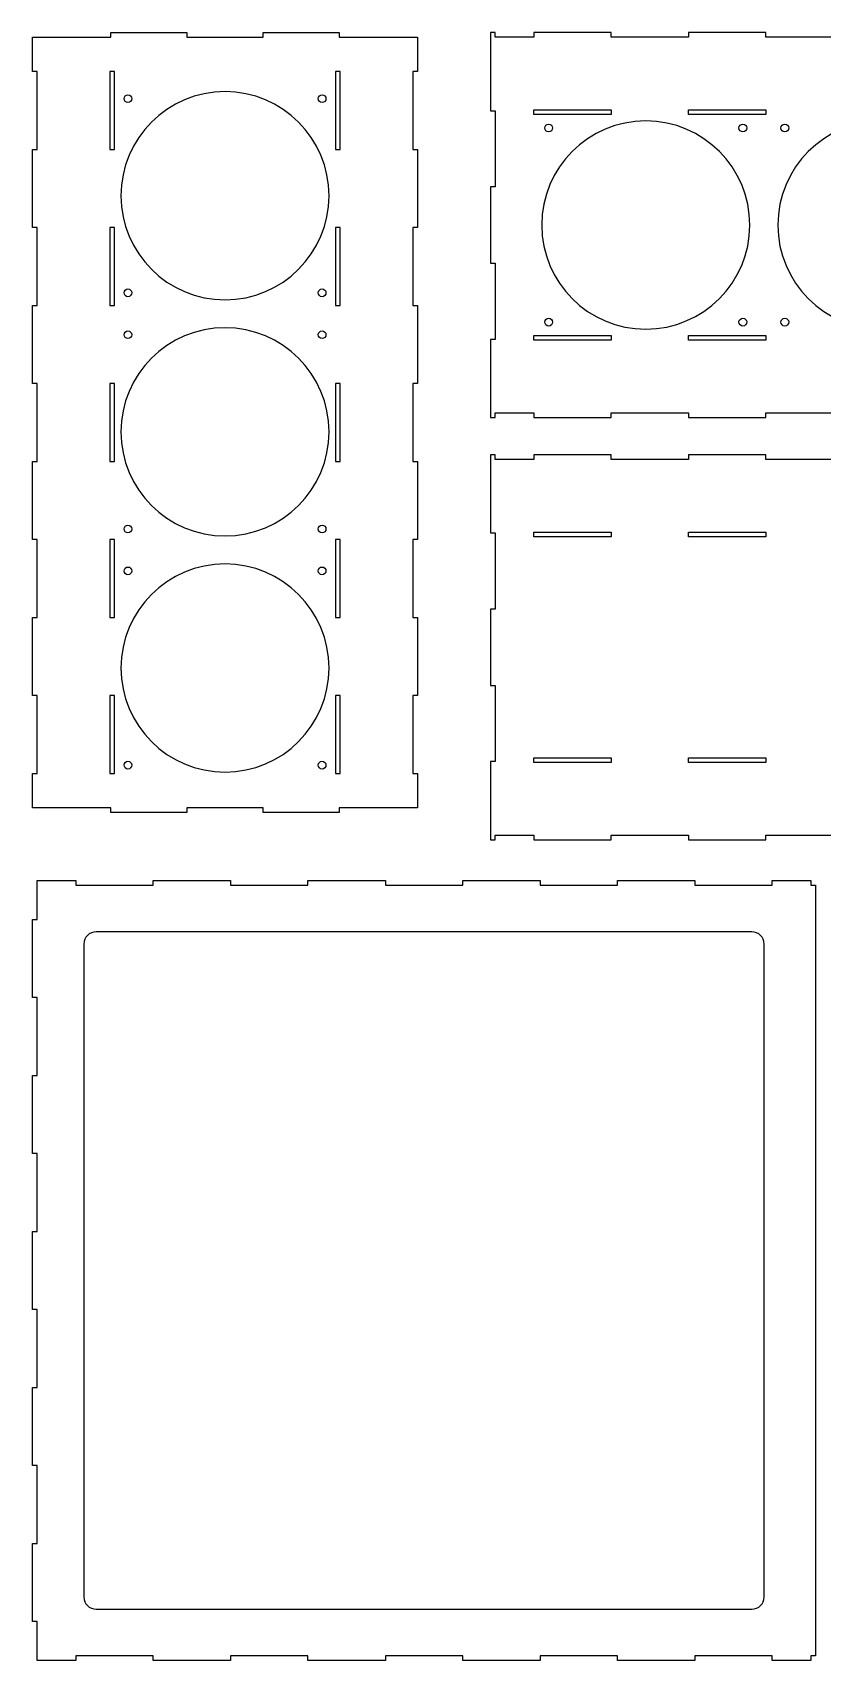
# Model space of a CAD drawing. Header units: millimetres. Extents: x -1160 to -32, y -819 to 758.
# Drawn here: x -1160 to -652, y -819 to 229 of the extents above; entities that cross this region are included whole.
import ezdxf

# ---------------------------------------------------------------- set-up
doc = ezdxf.new("R2010")
doc.units = ezdxf.units.MM
doc.layers.add('Layer_1', color=7, linetype='Continuous')

msp = doc.modelspace()

# ---------------------------------------------------------------- linework, layer by layer
at = {"layer": 'Layer_1'}
for points, knots in [([(-1160.3478, -270.3737), (-1157.832, -270.3737), (-1112.5482, -270.3737), (-1110.0324, -270.3737), (-1110.0324, -270.5237), (-1110.0324, -273.2237), (-1110.0324, -273.3737), (-1107.5801, -273.3737), (-1063.4393, -273.3737), (-1060.987, -273.3737), (-1060.987, -273.2237), (-1060.987, -270.5237), (-1060.987, -270.3737), (-1058.5347, -270.3737), (-1014.3939, -270.3737), (-1011.9416, -270.3737), (-1011.9416, -270.5237), (-1011.9416, -273.2237), (-1011.9416, -273.3737), (-1009.4893, -273.3737), (-965.3485, -273.3737), (-962.8962, -273.3737), (-962.8962, -273.2237), (-962.8962, -270.5237), (-962.8962, -270.3737), (-960.3804, -270.3737), (-915.0966, -270.3737), (-912.5808, -270.3737), (-912.5808, -269.2687), (-912.5808, -249.3787), (-912.5808, -248.2737), (-912.7308, -248.2737), (-915.4308, -248.2737), (-915.5808, -248.2737), (-915.5808, -245.7637), (-915.5808, -200.5837), (-915.5808, -198.0737), (-915.4308, -198.0737), (-912.7308, -198.0737), (-912.5808, -198.0737), (-912.5808, -195.5637), (-912.5808, -150.3837), (-912.5808, -147.8737), (-912.7308, -147.8737), (-915.4308, -147.8737), (-915.5808, -147.8737), (-915.5808, -145.3637), (-915.5808, -100.1837), (-915.5808, -97.6737), (-915.4308, -97.6737), (-912.7308, -97.6737), (-912.5808, -97.6737), (-912.5808, -95.1637), (-912.5808, -49.9837), (-912.5808, -47.4737), (-912.7308, -47.4737), (-915.4308, -47.4737), (-915.5808, -47.4737), (-915.5808, -44.9637), (-915.5808, 0.2163), (-915.5808, 2.7263), (-915.4308, 2.7263), (-912.7308, 2.7263), (-912.5808, 2.7263), (-912.5808, 5.2363), (-912.5808, 50.4163), (-912.5808, 52.9263), (-912.7308, 52.9263), (-915.4308, 52.9263), (-915.5808, 52.9263), (-915.5808, 55.4363), (-915.5808, 100.6163), (-915.5808, 103.1263), (-915.4308, 103.1263), (-912.7308, 103.1263), (-912.5808, 103.1263), (-912.5808, 105.6363), (-912.5808, 150.8163), (-912.5808, 153.3263), (-912.7308, 153.3263), (-915.4308, 153.3263), (-915.5808, 153.3263), (-915.5808, 155.8363), (-915.5808, 201.0163), (-915.5808, 203.5263), (-915.4308, 203.5263), (-912.7308, 203.5263), (-912.5808, 203.5263), (-912.5808, 204.6313), (-912.5808, 224.5213), (-912.5808, 225.6263), (-915.0966, 225.6263), (-960.3804, 225.6263), (-962.8962, 225.6263), (-962.8962, 225.7763), (-962.8962, 228.4763), (-962.8962, 228.6263), (-965.3485, 228.6263), (-1009.4893, 228.6263), (-1011.9416, 228.6263), (-1011.9416, 228.4763), (-1011.9416, 225.7763), (-1011.9416, 225.6263), (-1014.3939, 225.6263), (-1058.5347, 225.6263), (-1060.987, 225.6263), (-1060.987, 225.7763), (-1060.987, 228.4763), (-1060.987, 228.6263), (-1063.4393, 228.6263), (-1107.5801, 228.6263), (-1110.0324, 228.6263), (-1110.0324, 228.4763), (-1110.0324, 225.7763), (-1110.0324, 225.6263), (-1112.5482, 225.6263), (-1157.832, 225.6263), (-1160.3478, 225.6263), (-1160.3478, 224.5213), (-1160.3478, 204.6313), (-1160.3478, 203.5263), (-1160.1978, 203.5263), (-1157.4978, 203.5263), (-1157.3478, 203.5263), (-1157.3478, 201.0163), (-1157.3478, 155.8363), (-1157.3478, 153.3263), (-1157.4978, 153.3263), (-1160.1978, 153.3263), (-1160.3478, 153.3263), (-1160.3478, 150.8163), (-1160.3478, 105.6363), (-1160.3478, 103.1263), (-1160.1978, 103.1263), (-1157.4978, 103.1263), (-1157.3478, 103.1263), (-1157.3478, 100.6163), (-1157.3478, 55.4363), (-1157.3478, 52.9263), (-1157.4978, 52.9263), (-1160.1978, 52.9263), (-1160.3478, 52.9263), (-1160.3478, 50.4163), (-1160.3478, 5.2363), (-1160.3478, 2.7263), (-1160.1978, 2.7263), (-1157.4978, 2.7263), (-1157.3478, 2.7263), (-1157.3478, 0.2163), (-1157.3478, -44.9637), (-1157.3478, -47.4737), (-1157.4978, -47.4737), (-1160.1978, -47.4737), (-1160.3478, -47.4737), (-1160.3478, -49.9837), (-1160.3478, -95.1637), (-1160.3478, -97.6737), (-1160.1978, -97.6737), (-1157.4978, -97.6737), (-1157.3478, -97.6737), (-1157.3478, -100.1837), (-1157.3478, -145.3637), (-1157.3478, -147.8737), (-1157.4978, -147.8737), (-1160.1978, -147.8737), (-1160.3478, -147.8737), (-1160.3478, -150.3837), (-1160.3478, -195.5637), (-1160.3478, -198.0737), (-1160.1978, -198.0737), (-1157.4978, -198.0737), (-1157.3478, -198.0737), (-1157.3478, -200.5837), (-1157.3478, -245.7637), (-1157.3478, -248.2737), (-1157.4978, -248.2737), (-1160.1978, -248.2737), (-1160.3478, -248.2737), (-1160.3478, -249.3787), (-1160.3478, -269.2687), (-1160.3478, -270.3737)], [0, 0, 0, 0, 1, 1, 1, 2, 2, 2, 3, 3, 3, 4, 4, 4, 5, 5, 5, 6, 6, 6, 7, 7, 7, 8, 8, 8, 9, 9, 9, 10, 10, 10, 11, 11, 11, 12, 12, 12, 13, 13, 13, 14, 14, 14, 15, 15, 15, 16, 16, 16, 17, 17, 17, 18, 18, 18, 19, 19, 19, 20, 20, 20, 21, 21, 21, 22, 22, 22, 23, 23, 23, 24, 24, 24, 25, 25, 25, 26, 26, 26, 27, 27, 27, 28, 28, 28, 29, 29, 29, 30, 30, 30, 31, 31, 31, 32, 32, 32, 33, 33, 33, 34, 34, 34, 35, 35, 35, 36, 36, 36, 37, 37, 37, 38, 38, 38, 39, 39, 39, 40, 40, 40, 41, 41, 41, 42, 42, 42, 43, 43, 43, 44, 44, 44, 45, 45, 45, 46, 46, 46, 47, 47, 47, 48, 48, 48, 49, 49, 49, 50, 50, 50, 51, 51, 51, 52, 52, 52, 53, 53, 53, 54, 54, 54, 55, 55, 55, 56, 56, 56, 57, 57, 57, 58, 58, 58, 59, 59, 59, 60, 60, 60, 60]), ([(-364.6037, 225.6263), (-364.6037, 225.7763), (-364.6037, 228.4763), (-364.6037, 228.6263), (-364.4537, 228.6263), (-361.7537, 228.6263), (-361.6037, 228.6263), (-361.6037, 226.1105), (-361.6037, 180.8267), (-361.6037, 178.3109), (-361.7537, 178.3109), (-364.4537, 178.3109), (-364.6037, 178.3109), (-364.6037, 175.8586), (-364.6037, 131.7178), (-364.6037, 129.2655), (-364.4537, 129.2655), (-361.7537, 129.2655), (-361.6037, 129.2655), (-361.6037, 126.8132), (-361.6037, 82.6724), (-361.6037, 80.2201), (-361.7537, 80.2201), (-364.4537, 80.2201), (-364.6037, 80.2201), (-364.6037, 77.7678), (-364.6037, 33.627), (-364.6037, 31.1747), (-364.4537, 31.1747), (-361.7537, 31.1747), (-361.6037, 31.1747), (-361.6037, 28.6589), (-361.6037, -16.6249), (-361.6037, -19.1407), (-361.7537, -19.1407), (-364.4537, -19.1407), (-364.6037, -19.1407), (-364.6037, -18.9907), (-364.6037, -16.2907), (-364.6037, -16.1407), (-365.8487, -16.1407), (-388.2587, -16.1407), (-389.5037, -16.1407), (-389.5037, -16.2907), (-389.5037, -18.9907), (-389.5037, -19.1407), (-391.9937, -19.1407), (-436.8137, -19.1407), (-439.3037, -19.1407), (-439.3037, -18.9907), (-439.3037, -16.2907), (-439.3037, -16.1407), (-441.7937, -16.1407), (-486.6137, -16.1407), (-489.1037, -16.1407), (-489.1037, -16.2907), (-489.1037, -18.9907), (-489.1037, -19.1407), (-491.5937, -19.1407), (-536.4137, -19.1407), (-538.9037, -19.1407), (-538.9037, -18.9907), (-538.9037, -16.2907), (-538.9037, -16.1407), (-541.3937, -16.1407), (-586.2137, -16.1407), (-588.7037, -16.1407), (-588.7037, -16.2907), (-588.7037, -18.9907), (-588.7037, -19.1407), (-591.1937, -19.1407), (-636.0137, -19.1407), (-638.5037, -19.1407), (-638.5037, -18.9907), (-638.5037, -16.2907), (-638.5037, -16.1407), (-640.9937, -16.1407), (-685.8137, -16.1407), (-688.3037, -16.1407), (-688.3037, -16.2907), (-688.3037, -18.9907), (-688.3037, -19.1407), (-690.7937, -19.1407), (-735.6137, -19.1407), (-738.1037, -19.1407), (-738.1037, -18.9907), (-738.1037, -16.2907), (-738.1037, -16.1407), (-740.5937, -16.1407), (-785.4137, -16.1407), (-787.9037, -16.1407), (-787.9037, -16.2907), (-787.9037, -18.9907), (-787.9037, -19.1407), (-790.3937, -19.1407), (-835.2137, -19.1407), (-837.7037, -19.1407), (-837.7037, -18.9907), (-837.7037, -16.2907), (-837.7037, -16.1407), (-838.9487, -16.1407), (-861.3587, -16.1407), (-862.6037, -16.1407), (-862.6037, -16.2907), (-862.6037, -18.9907), (-862.6037, -19.1407), (-862.7537, -19.1407), (-865.4537, -19.1407), (-865.6037, -19.1407), (-865.6037, -16.6249), (-865.6037, 28.6589), (-865.6037, 31.1747), (-865.4537, 31.1747), (-862.7537, 31.1747), (-862.6037, 31.1747), (-862.6037, 33.627), (-862.6037, 77.7678), (-862.6037, 80.2201), (-862.7537, 80.2201), (-865.4537, 80.2201), (-865.6037, 80.2201), (-865.6037, 82.6724), (-865.6037, 126.8132), (-865.6037, 129.2655), (-865.4537, 129.2655), (-862.7537, 129.2655), (-862.6037, 129.2655), (-862.6037, 131.7178), (-862.6037, 175.8586), (-862.6037, 178.3109), (-862.7537, 178.3109), (-865.4537, 178.3109), (-865.6037, 178.3109), (-865.6037, 180.8267), (-865.6037, 226.1105), (-865.6037, 228.6263), (-865.4537, 228.6263), (-862.7537, 228.6263), (-862.6037, 228.6263), (-862.6037, 228.4763), (-862.6037, 225.7763), (-862.6037, 225.6263), (-861.3587, 225.6263), (-838.9487, 225.6263), (-837.7037, 225.6263), (-837.7037, 225.7763), (-837.7037, 228.4763), (-837.7037, 228.6263), (-835.2137, 228.6263), (-790.3937, 228.6263), (-787.9037, 228.6263), (-787.9037, 228.4763), (-787.9037, 225.7763), (-787.9037, 225.6263), (-785.4137, 225.6263), (-740.5937, 225.6263), (-738.1037, 225.6263), (-738.1037, 225.7763), (-738.1037, 228.4763), (-738.1037, 228.6263), (-735.6137, 228.6263), (-690.7937, 228.6263), (-688.3037, 228.6263), (-688.3037, 228.4763), (-688.3037, 225.7763), (-688.3037, 225.6263), (-685.8137, 225.6263), (-640.9937, 225.6263), (-638.5037, 225.6263), (-638.5037, 225.7763), (-638.5037, 228.4763), (-638.5037, 228.6263), (-636.0137, 228.6263), (-591.1937, 228.6263), (-588.7037, 228.6263), (-588.7037, 228.4763), (-588.7037, 225.7763), (-588.7037, 225.6263), (-586.2137, 225.6263), (-541.3937, 225.6263), (-538.9037, 225.6263), (-538.9037, 225.7763), (-538.9037, 228.4763), (-538.9037, 228.6263), (-536.4137, 228.6263), (-491.5937, 228.6263), (-489.1037, 228.6263), (-489.1037, 228.4763), (-489.1037, 225.7763), (-489.1037, 225.6263), (-486.6137, 225.6263), (-441.7937, 225.6263), (-439.3037, 225.6263), (-439.3037, 225.7763), (-439.3037, 228.4763), (-439.3037, 228.6263), (-436.8137, 228.6263), (-391.9937, 228.6263), (-389.5037, 228.6263), (-389.5037, 228.4763), (-389.5037, 225.7763), (-389.5037, 225.6263), (-388.2587, 225.6263), (-365.8487, 225.6263), (-364.6037, 225.6263)], [0, 0, 0, 0, 1, 1, 1, 2, 2, 2, 3, 3, 3, 4, 4, 4, 5, 5, 5, 6, 6, 6, 7, 7, 7, 8, 8, 8, 9, 9, 9, 10, 10, 10, 11, 11, 11, 12, 12, 12, 13, 13, 13, 14, 14, 14, 15, 15, 15, 16, 16, 16, 17, 17, 17, 18, 18, 18, 19, 19, 19, 20, 20, 20, 21, 21, 21, 22, 22, 22, 23, 23, 23, 24, 24, 24, 25, 25, 25, 26, 26, 26, 27, 27, 27, 28, 28, 28, 29, 29, 29, 30, 30, 30, 31, 31, 31, 32, 32, 32, 33, 33, 33, 34, 34, 34, 35, 35, 35, 36, 36, 36, 37, 37, 37, 38, 38, 38, 39, 39, 39, 40, 40, 40, 41, 41, 41, 42, 42, 42, 43, 43, 43, 44, 44, 44, 45, 45, 45, 46, 46, 46, 47, 47, 47, 48, 48, 48, 49, 49, 49, 50, 50, 50, 51, 51, 51, 52, 52, 52, 53, 53, 53, 54, 54, 54, 55, 55, 55, 56, 56, 56, 57, 57, 57, 58, 58, 58, 59, 59, 59, 60, 60, 60, 61, 61, 61, 62, 62, 62, 63, 63, 63, 64, 64, 64, 65, 65, 65, 66, 66, 66, 67, 67, 67, 68, 68, 68, 68]), ([(-1110.5779, 203.5263), (-1110.4279, 203.5263), (-1107.7279, 203.5263), (-1107.5779, 203.5263), (-1107.5779, 201.0163), (-1107.5779, 155.8363), (-1107.5779, 153.3263), (-1107.7279, 153.3263), (-1110.4279, 153.3263), (-1110.5779, 153.3263), (-1110.5779, 155.8363), (-1110.5779, 201.0163), (-1110.5779, 203.5263)], [0, 0, 0, 0, 1, 1, 1, 2, 2, 2, 3, 3, 3, 4, 4, 4, 4]), ([(-965.3507, 203.5263), (-965.2007, 203.5263), (-962.5007, 203.5263), (-962.3507, 203.5263), (-962.3507, 201.0163), (-962.3507, 155.8363), (-962.3507, 153.3263), (-962.5007, 153.3263), (-965.2007, 153.3263), (-965.3507, 153.3263), (-965.3507, 155.8363), (-965.3507, 201.0163), (-965.3507, 203.5263)], [0, 0, 0, 0, 1, 1, 1, 2, 2, 2, 3, 3, 3, 4, 4, 4, 4]), ([(-1036.4643, 190.6262), (-999.4613, 190.6262), (-969.4643, 160.6292), (-969.4643, 123.6262), (-969.4643, 86.6232), (-999.4613, 56.6262), (-1036.4643, 56.6262), (-1073.4673, 56.6262), (-1103.4643, 86.6232), (-1103.4643, 123.6262), (-1103.4643, 160.6292), (-1073.4673, 190.6262), (-1036.4643, 190.6262)], [0, 0, 0, 0, 1, 1, 1, 2, 2, 2, 3, 3, 3, 4, 4, 4, 4]), ([(-1096.4643, 186.1263), (-1096.4643, 187.507), (-1097.5836, 188.6263), (-1098.9643, 188.6263), (-1100.345, 188.6263), (-1101.4643, 187.507), (-1101.4643, 186.1263), (-1101.4643, 184.7456), (-1100.345, 183.6263), (-1098.9643, 183.6263), (-1097.5836, 183.6263), (-1096.4643, 184.7456), (-1096.4643, 186.1263)], [0, 0, 0, 0, 1, 1, 1, 2, 2, 2, 3, 3, 3, 4, 4, 4, 4]), ([(-971.4643, 186.1263), (-971.4643, 187.507), (-972.5836, 188.6263), (-973.9643, 188.6263), (-975.345, 188.6263), (-976.4643, 187.507), (-976.4643, 186.1263), (-976.4643, 184.7456), (-975.345, 183.6263), (-973.9643, 183.6263), (-972.5836, 183.6263), (-971.4643, 184.7456), (-971.4643, 186.1263)], [0, 0, 0, 0, 1, 1, 1, 2, 2, 2, 3, 3, 3, 4, 4, 4, 4]), ([(-787.9037, 175.8564), (-787.9037, 176.0064), (-787.9037, 178.7064), (-787.9037, 178.8564), (-790.3937, 178.8564), (-835.2137, 178.8564), (-837.7037, 178.8564), (-837.7037, 178.7064), (-837.7037, 176.0064), (-837.7037, 175.8564), (-835.2137, 175.8564), (-790.3937, 175.8564), (-787.9037, 175.8564)], [0, 0, 0, 0, 1, 1, 1, 2, 2, 2, 3, 3, 3, 4, 4, 4, 4]), ([(-688.3037, 175.8564), (-688.3037, 176.0064), (-688.3037, 178.7064), (-688.3037, 178.8564), (-690.7937, 178.8564), (-735.6137, 178.8564), (-738.1037, 178.8564), (-738.1037, 178.7064), (-738.1037, 176.0064), (-738.1037, 175.8564), (-735.6137, 175.8564), (-690.7937, 175.8564), (-688.3037, 175.8564)], [0, 0, 0, 0, 1, 1, 1, 2, 2, 2, 3, 3, 3, 4, 4, 4, 4]), ([(-832.6036, 104.7428), (-832.6036, 141.7458), (-802.6066, 171.7428), (-765.6036, 171.7428), (-728.6006, 171.7428), (-698.6036, 141.7458), (-698.6036, 104.7428), (-698.6036, 67.7398), (-728.6006, 37.7428), (-765.6036, 37.7428), (-802.6066, 37.7428), (-832.6036, 67.7398), (-832.6036, 104.7428)], [0, 0, 0, 0, 1, 1, 1, 2, 2, 2, 3, 3, 3, 4, 4, 4, 4]), ([(-825.6037, 167.2428), (-825.6037, 168.6235), (-826.723, 169.7428), (-828.1037, 169.7428), (-829.4844, 169.7428), (-830.6037, 168.6235), (-830.6037, 167.2428), (-830.6037, 165.8621), (-829.4844, 164.7428), (-828.1037, 164.7428), (-826.723, 164.7428), (-825.6037, 165.8621), (-825.6037, 167.2428)], [0, 0, 0, 0, 1, 1, 1, 2, 2, 2, 3, 3, 3, 4, 4, 4, 4]), ([(-700.6037, 167.2428), (-700.6037, 168.6235), (-701.723, 169.7428), (-703.1037, 169.7428), (-704.4844, 169.7428), (-705.6037, 168.6235), (-705.6037, 167.2428), (-705.6037, 165.8621), (-704.4844, 164.7428), (-703.1037, 164.7428), (-701.723, 164.7428), (-700.6037, 165.8621), (-700.6037, 167.2428)], [0, 0, 0, 0, 1, 1, 1, 2, 2, 2, 3, 3, 3, 4, 4, 4, 4]), ([(-680.6037, 104.7428), (-680.6037, 141.7458), (-650.6067, 171.7428), (-613.6037, 171.7428), (-576.6007, 171.7428), (-546.6037, 141.7458), (-546.6037, 104.7428), (-546.6037, 67.7398), (-576.6007, 37.7428), (-613.6037, 37.7428), (-650.6067, 37.7428), (-680.6037, 67.7398), (-680.6037, 104.7428)], [0, 0, 0, 0, 1, 1, 1, 2, 2, 2, 3, 3, 3, 4, 4, 4, 4]), ([(-673.6037, 167.2428), (-673.6037, 168.6235), (-674.723, 169.7428), (-676.1037, 169.7428), (-677.4844, 169.7428), (-678.6037, 168.6235), (-678.6037, 167.2428), (-678.6037, 165.8621), (-677.4844, 164.7428), (-676.1037, 164.7428), (-674.723, 164.7428), (-673.6037, 165.8621), (-673.6037, 167.2428)], [0, 0, 0, 0, 1, 1, 1, 2, 2, 2, 3, 3, 3, 4, 4, 4, 4]), ([(-1110.5779, 103.1263), (-1110.4279, 103.1263), (-1107.7279, 103.1263), (-1107.5779, 103.1263), (-1107.5779, 100.6163), (-1107.5779, 55.4363), (-1107.5779, 52.9263), (-1107.7279, 52.9263), (-1110.4279, 52.9263), (-1110.5779, 52.9263), (-1110.5779, 55.4363), (-1110.5779, 100.6163), (-1110.5779, 103.1263)], [0, 0, 0, 0, 1, 1, 1, 2, 2, 2, 3, 3, 3, 4, 4, 4, 4]), ([(-965.3507, 103.1263), (-965.2007, 103.1263), (-962.5007, 103.1263), (-962.3507, 103.1263), (-962.3507, 100.6163), (-962.3507, 55.4363), (-962.3507, 52.9263), (-962.5007, 52.9263), (-965.2007, 52.9263), (-965.3507, 52.9263), (-965.3507, 55.4363), (-965.3507, 100.6163), (-965.3507, 103.1263)], [0, 0, 0, 0, 1, 1, 1, 2, 2, 2, 3, 3, 3, 4, 4, 4, 4]), ([(-1096.4643, 61.1263), (-1096.4643, 62.507), (-1097.5836, 63.6263), (-1098.9643, 63.6263), (-1100.345, 63.6263), (-1101.4643, 62.507), (-1101.4643, 61.1263), (-1101.4643, 59.7456), (-1100.345, 58.6263), (-1098.9643, 58.6263), (-1097.5836, 58.6263), (-1096.4643, 59.7456), (-1096.4643, 61.1263)], [0, 0, 0, 0, 1, 1, 1, 2, 2, 2, 3, 3, 3, 4, 4, 4, 4]), ([(-971.4643, 61.1263), (-971.4643, 62.507), (-972.5836, 63.6263), (-973.9643, 63.6263), (-975.345, 63.6263), (-976.4643, 62.507), (-976.4643, 61.1263), (-976.4643, 59.7456), (-975.345, 58.6263), (-973.9643, 58.6263), (-972.5836, 58.6263), (-971.4643, 59.7456), (-971.4643, 61.1263)], [0, 0, 0, 0, 1, 1, 1, 2, 2, 2, 3, 3, 3, 4, 4, 4, 4]), ([(-825.6037, 42.2428), (-825.6037, 43.6235), (-826.723, 44.7428), (-828.1037, 44.7428), (-829.4844, 44.7428), (-830.6037, 43.6235), (-830.6037, 42.2428), (-830.6037, 40.8621), (-829.4844, 39.7428), (-828.1037, 39.7428), (-826.723, 39.7428), (-825.6037, 40.8621), (-825.6037, 42.2428)], [0, 0, 0, 0, 1, 1, 1, 2, 2, 2, 3, 3, 3, 4, 4, 4, 4]), ([(-700.6037, 42.2428), (-700.6037, 43.6235), (-701.723, 44.7428), (-703.1037, 44.7428), (-704.4844, 44.7428), (-705.6037, 43.6235), (-705.6037, 42.2428), (-705.6037, 40.8621), (-704.4844, 39.7428), (-703.1037, 39.7428), (-701.723, 39.7428), (-700.6037, 40.8621), (-700.6037, 42.2428)], [0, 0, 0, 0, 1, 1, 1, 2, 2, 2, 3, 3, 3, 4, 4, 4, 4]), ([(-673.6037, 42.2428), (-673.6037, 43.6235), (-674.723, 44.7428), (-676.1037, 44.7428), (-677.4844, 44.7428), (-678.6037, 43.6235), (-678.6037, 42.2428), (-678.6037, 40.8621), (-677.4844, 39.7428), (-676.1037, 39.7428), (-674.723, 39.7428), (-673.6037, 40.8621), (-673.6037, 42.2428)], [0, 0, 0, 0, 1, 1, 1, 2, 2, 2, 3, 3, 3, 4, 4, 4, 4]), ([(-1036.4643, 38.6263), (-999.4613, 38.6263), (-969.4643, 8.6293), (-969.4643, -28.3737), (-969.4643, -65.3767), (-999.4613, -95.3737), (-1036.4643, -95.3737), (-1073.4673, -95.3737), (-1103.4643, -65.3767), (-1103.4643, -28.3737), (-1103.4643, 8.6293), (-1073.4673, 38.6263), (-1036.4643, 38.6263)], [0, 0, 0, 0, 1, 1, 1, 2, 2, 2, 3, 3, 3, 4, 4, 4, 4]), ([(-1096.4643, 34.1263), (-1096.4643, 35.507), (-1097.5836, 36.6263), (-1098.9643, 36.6263), (-1100.345, 36.6263), (-1101.4643, 35.507), (-1101.4643, 34.1263), (-1101.4643, 32.7456), (-1100.345, 31.6263), (-1098.9643, 31.6263), (-1097.5836, 31.6263), (-1096.4643, 32.7456), (-1096.4643, 34.1263)], [0, 0, 0, 0, 1, 1, 1, 2, 2, 2, 3, 3, 3, 4, 4, 4, 4]), ([(-971.4643, 34.1263), (-971.4643, 35.507), (-972.5836, 36.6263), (-973.9643, 36.6263), (-975.345, 36.6263), (-976.4643, 35.507), (-976.4643, 34.1263), (-976.4643, 32.7456), (-975.345, 31.6263), (-973.9643, 31.6263), (-972.5836, 31.6263), (-971.4643, 32.7456), (-971.4643, 34.1263)], [0, 0, 0, 0, 1, 1, 1, 2, 2, 2, 3, 3, 3, 4, 4, 4, 4]), ([(-787.9037, 30.6292), (-787.9037, 30.7792), (-787.9037, 33.4792), (-787.9037, 33.6292), (-790.3937, 33.6292), (-835.2137, 33.6292), (-837.7037, 33.6292), (-837.7037, 33.4792), (-837.7037, 30.7792), (-837.7037, 30.6292), (-835.2137, 30.6292), (-790.3937, 30.6292), (-787.9037, 30.6292)], [0, 0, 0, 0, 1, 1, 1, 2, 2, 2, 3, 3, 3, 4, 4, 4, 4]), ([(-688.3037, 30.6292), (-688.3037, 30.7792), (-688.3037, 33.4792), (-688.3037, 33.6292), (-690.7937, 33.6292), (-735.6137, 33.6292), (-738.1037, 33.6292), (-738.1037, 33.4792), (-738.1037, 30.7792), (-738.1037, 30.6292), (-735.6137, 30.6292), (-690.7937, 30.6292), (-688.3037, 30.6292)], [0, 0, 0, 0, 1, 1, 1, 2, 2, 2, 3, 3, 3, 4, 4, 4, 4]), ([(-1110.5779, 2.7263), (-1110.4279, 2.7263), (-1107.7279, 2.7263), (-1107.5779, 2.7263), (-1107.5779, 0.2163), (-1107.5779, -44.9637), (-1107.5779, -47.4737), (-1107.7279, -47.4737), (-1110.4279, -47.4737), (-1110.5779, -47.4737), (-1110.5779, -44.9637), (-1110.5779, 0.2163), (-1110.5779, 2.7263)], [0, 0, 0, 0, 1, 1, 1, 2, 2, 2, 3, 3, 3, 4, 4, 4, 4]), ([(-965.3507, 2.7263), (-965.2007, 2.7263), (-962.5007, 2.7263), (-962.3507, 2.7263), (-962.3507, 0.2163), (-962.3507, -44.9637), (-962.3507, -47.4737), (-962.5007, -47.4737), (-965.2007, -47.4737), (-965.3507, -47.4737), (-965.3507, -44.9637), (-965.3507, 0.2163), (-965.3507, 2.7263)], [0, 0, 0, 0, 1, 1, 1, 2, 2, 2, 3, 3, 3, 4, 4, 4, 4]), ([(-364.6037, -46.1314), (-364.6037, -45.9814), (-364.6037, -43.2814), (-364.6037, -43.1314), (-364.4537, -43.1314), (-361.7537, -43.1314), (-361.6037, -43.1314), (-361.6037, -45.6472), (-361.6037, -90.931), (-361.6037, -93.4468), (-361.7537, -93.4468), (-364.4537, -93.4468), (-364.6037, -93.4468), (-364.6037, -95.8991), (-364.6037, -140.0399), (-364.6037, -142.4922), (-364.4537, -142.4922), (-361.7537, -142.4922), (-361.6037, -142.4922), (-361.6037, -144.9445), (-361.6037, -189.0853), (-361.6037, -191.5376), (-361.7537, -191.5376), (-364.4537, -191.5376), (-364.6037, -191.5376), (-364.6037, -193.9899), (-364.6037, -238.1307), (-364.6037, -240.583), (-364.4537, -240.583), (-361.7537, -240.583), (-361.6037, -240.583), (-361.6037, -243.0988), (-361.6037, -288.3826), (-361.6037, -290.8984), (-361.7537, -290.8984), (-364.4537, -290.8984), (-364.6037, -290.8984), (-364.6037, -290.7484), (-364.6037, -288.0484), (-364.6037, -287.8984), (-365.8487, -287.8984), (-388.2587, -287.8984), (-389.5037, -287.8984), (-389.5037, -288.0484), (-389.5037, -290.7484), (-389.5037, -290.8984), (-391.9937, -290.8984), (-436.8137, -290.8984), (-439.3037, -290.8984), (-439.3037, -290.7484), (-439.3037, -288.0484), (-439.3037, -287.8984), (-441.7937, -287.8984), (-486.6137, -287.8984), (-489.1037, -287.8984), (-489.1037, -288.0484), (-489.1037, -290.7484), (-489.1037, -290.8984), (-491.5937, -290.8984), (-536.4137, -290.8984), (-538.9037, -290.8984), (-538.9037, -290.7484), (-538.9037, -288.0484), (-538.9037, -287.8984), (-541.3937, -287.8984), (-586.2137, -287.8984), (-588.7037, -287.8984), (-588.7037, -288.0484), (-588.7037, -290.7484), (-588.7037, -290.8984), (-591.1937, -290.8984), (-636.0137, -290.8984), (-638.5037, -290.8984), (-638.5037, -290.7484), (-638.5037, -288.0484), (-638.5037, -287.8984), (-640.9937, -287.8984), (-685.8137, -287.8984), (-688.3037, -287.8984), (-688.3037, -288.0484), (-688.3037, -290.7484), (-688.3037, -290.8984), (-690.7937, -290.8984), (-735.6137, -290.8984), (-738.1037, -290.8984), (-738.1037, -290.7484), (-738.1037, -288.0484), (-738.1037, -287.8984), (-740.5937, -287.8984), (-785.4137, -287.8984), (-787.9037, -287.8984), (-787.9037, -288.0484), (-787.9037, -290.7484), (-787.9037, -290.8984), (-790.3937, -290.8984), (-835.2137, -290.8984), (-837.7037, -290.8984), (-837.7037, -290.7484), (-837.7037, -288.0484), (-837.7037, -287.8984), (-838.9487, -287.8984), (-861.3587, -287.8984), (-862.6037, -287.8984), (-862.6037, -288.0484), (-862.6037, -290.7484), (-862.6037, -290.8984), (-862.7537, -290.8984), (-865.4537, -290.8984), (-865.6037, -290.8984), (-865.6037, -288.3826), (-865.6037, -243.0988), (-865.6037, -240.583), (-865.4537, -240.583), (-862.7537, -240.583), (-862.6037, -240.583), (-862.6037, -238.1307), (-862.6037, -193.9899), (-862.6037, -191.5376), (-862.7537, -191.5376), (-865.4537, -191.5376), (-865.6037, -191.5376), (-865.6037, -189.0853), (-865.6037, -144.9445), (-865.6037, -142.4922), (-865.4537, -142.4922), (-862.7537, -142.4922), (-862.6037, -142.4922), (-862.6037, -140.0399), (-862.6037, -95.8991), (-862.6037, -93.4468), (-862.7537, -93.4468), (-865.4537, -93.4468), (-865.6037, -93.4468), (-865.6037, -90.931), (-865.6037, -45.6472), (-865.6037, -43.1314), (-865.4537, -43.1314), (-862.7537, -43.1314), (-862.6037, -43.1314), (-862.6037, -43.2814), (-862.6037, -45.9814), (-862.6037, -46.1314), (-861.3587, -46.1314), (-838.9487, -46.1314), (-837.7037, -46.1314), (-837.7037, -45.9814), (-837.7037, -43.2814), (-837.7037, -43.1314), (-835.2137, -43.1314), (-790.3937, -43.1314), (-787.9037, -43.1314), (-787.9037, -43.2814), (-787.9037, -45.9814), (-787.9037, -46.1314), (-785.4137, -46.1314), (-740.5937, -46.1314), (-738.1037, -46.1314), (-738.1037, -45.9814), (-738.1037, -43.2814), (-738.1037, -43.1314), (-735.6137, -43.1314), (-690.7937, -43.1314), (-688.3037, -43.1314), (-688.3037, -43.2814), (-688.3037, -45.9814), (-688.3037, -46.1314), (-685.8137, -46.1314), (-640.9937, -46.1314), (-638.5037, -46.1314), (-638.5037, -45.9814), (-638.5037, -43.2814), (-638.5037, -43.1314), (-636.0137, -43.1314), (-591.1937, -43.1314), (-588.7037, -43.1314), (-588.7037, -43.2814), (-588.7037, -45.9814), (-588.7037, -46.1314), (-586.2137, -46.1314), (-541.3937, -46.1314), (-538.9037, -46.1314), (-538.9037, -45.9814), (-538.9037, -43.2814), (-538.9037, -43.1314), (-536.4137, -43.1314), (-491.5937, -43.1314), (-489.1037, -43.1314), (-489.1037, -43.2814), (-489.1037, -45.9814), (-489.1037, -46.1314), (-486.6137, -46.1314), (-441.7937, -46.1314), (-439.3037, -46.1314), (-439.3037, -45.9814), (-439.3037, -43.2814), (-439.3037, -43.1314), (-436.8137, -43.1314), (-391.9937, -43.1314), (-389.5037, -43.1314), (-389.5037, -43.2814), (-389.5037, -45.9814), (-389.5037, -46.1314), (-388.2587, -46.1314), (-365.8487, -46.1314), (-364.6037, -46.1314)], [0, 0, 0, 0, 1, 1, 1, 2, 2, 2, 3, 3, 3, 4, 4, 4, 5, 5, 5, 6, 6, 6, 7, 7, 7, 8, 8, 8, 9, 9, 9, 10, 10, 10, 11, 11, 11, 12, 12, 12, 13, 13, 13, 14, 14, 14, 15, 15, 15, 16, 16, 16, 17, 17, 17, 18, 18, 18, 19, 19, 19, 20, 20, 20, 21, 21, 21, 22, 22, 22, 23, 23, 23, 24, 24, 24, 25, 25, 25, 26, 26, 26, 27, 27, 27, 28, 28, 28, 29, 29, 29, 30, 30, 30, 31, 31, 31, 32, 32, 32, 33, 33, 33, 34, 34, 34, 35, 35, 35, 36, 36, 36, 37, 37, 37, 38, 38, 38, 39, 39, 39, 40, 40, 40, 41, 41, 41, 42, 42, 42, 43, 43, 43, 44, 44, 44, 45, 45, 45, 46, 46, 46, 47, 47, 47, 48, 48, 48, 49, 49, 49, 50, 50, 50, 51, 51, 51, 52, 52, 52, 53, 53, 53, 54, 54, 54, 55, 55, 55, 56, 56, 56, 57, 57, 57, 58, 58, 58, 59, 59, 59, 60, 60, 60, 61, 61, 61, 62, 62, 62, 63, 63, 63, 64, 64, 64, 65, 65, 65, 66, 66, 66, 67, 67, 67, 68, 68, 68, 68]), ([(-1096.4643, -90.8737), (-1096.4643, -89.493), (-1097.5836, -88.3737), (-1098.9643, -88.3737), (-1100.345, -88.3737), (-1101.4643, -89.493), (-1101.4643, -90.8737), (-1101.4643, -92.2544), (-1100.345, -93.3737), (-1098.9643, -93.3737), (-1097.5836, -93.3737), (-1096.4643, -92.2544), (-1096.4643, -90.8737)], [0, 0, 0, 0, 1, 1, 1, 2, 2, 2, 3, 3, 3, 4, 4, 4, 4]), ([(-971.4643, -90.8737), (-971.4643, -89.493), (-972.5836, -88.3737), (-973.9643, -88.3737), (-975.345, -88.3737), (-976.4643, -89.493), (-976.4643, -90.8737), (-976.4643, -92.2544), (-975.345, -93.3737), (-973.9643, -93.3737), (-972.5836, -93.3737), (-971.4643, -92.2544), (-971.4643, -90.8737)], [0, 0, 0, 0, 1, 1, 1, 2, 2, 2, 3, 3, 3, 4, 4, 4, 4]), ([(-787.9037, -95.9013), (-787.9037, -95.7513), (-787.9037, -93.0513), (-787.9037, -92.9013), (-790.3937, -92.9013), (-835.2137, -92.9013), (-837.7037, -92.9013), (-837.7037, -93.0513), (-837.7037, -95.7513), (-837.7037, -95.9013), (-835.2137, -95.9013), (-790.3937, -95.9013), (-787.9037, -95.9013)], [0, 0, 0, 0, 1, 1, 1, 2, 2, 2, 3, 3, 3, 4, 4, 4, 4]), ([(-688.3037, -95.9013), (-688.3037, -95.7513), (-688.3037, -93.0513), (-688.3037, -92.9013), (-690.7937, -92.9013), (-735.6137, -92.9013), (-738.1037, -92.9013), (-738.1037, -93.0513), (-738.1037, -95.7513), (-738.1037, -95.9013), (-735.6137, -95.9013), (-690.7937, -95.9013), (-688.3037, -95.9013)], [0, 0, 0, 0, 1, 1, 1, 2, 2, 2, 3, 3, 3, 4, 4, 4, 4]), ([(-1110.5779, -97.6737), (-1110.4279, -97.6737), (-1107.7279, -97.6737), (-1107.5779, -97.6737), (-1107.5779, -100.1837), (-1107.5779, -145.3637), (-1107.5779, -147.8737), (-1107.7279, -147.8737), (-1110.4279, -147.8737), (-1110.5779, -147.8737), (-1110.5779, -145.3637), (-1110.5779, -100.1837), (-1110.5779, -97.6737)], [0, 0, 0, 0, 1, 1, 1, 2, 2, 2, 3, 3, 3, 4, 4, 4, 4]), ([(-965.3507, -97.6737), (-965.2007, -97.6737), (-962.5007, -97.6737), (-962.3507, -97.6737), (-962.3507, -100.1837), (-962.3507, -145.3637), (-962.3507, -147.8737), (-962.5007, -147.8737), (-965.2007, -147.8737), (-965.3507, -147.8737), (-965.3507, -145.3637), (-965.3507, -100.1837), (-965.3507, -97.6737)], [0, 0, 0, 0, 1, 1, 1, 2, 2, 2, 3, 3, 3, 4, 4, 4, 4]), ([(-1036.4643, -113.3737), (-999.4613, -113.3737), (-969.4643, -143.3707), (-969.4643, -180.3737), (-969.4643, -217.3767), (-999.4613, -247.3737), (-1036.4643, -247.3737), (-1073.4673, -247.3737), (-1103.4643, -217.3767), (-1103.4643, -180.3737), (-1103.4643, -143.3707), (-1073.4673, -113.3737), (-1036.4643, -113.3737)], [0, 0, 0, 0, 1, 1, 1, 2, 2, 2, 3, 3, 3, 4, 4, 4, 4]), ([(-1096.4643, -117.8737), (-1096.4643, -116.493), (-1097.5836, -115.3737), (-1098.9643, -115.3737), (-1100.345, -115.3737), (-1101.4643, -116.493), (-1101.4643, -117.8737), (-1101.4643, -119.2544), (-1100.345, -120.3737), (-1098.9643, -120.3737), (-1097.5836, -120.3737), (-1096.4643, -119.2544), (-1096.4643, -117.8737)], [0, 0, 0, 0, 1, 1, 1, 2, 2, 2, 3, 3, 3, 4, 4, 4, 4]), ([(-971.4643, -117.8737), (-971.4643, -116.493), (-972.5836, -115.3737), (-973.9643, -115.3737), (-975.345, -115.3737), (-976.4643, -116.493), (-976.4643, -117.8737), (-976.4643, -119.2544), (-975.345, -120.3737), (-973.9643, -120.3737), (-972.5836, -120.3737), (-971.4643, -119.2544), (-971.4643, -117.8737)], [0, 0, 0, 0, 1, 1, 1, 2, 2, 2, 3, 3, 3, 4, 4, 4, 4]), ([(-1110.5779, -198.0737), (-1110.4279, -198.0737), (-1107.7279, -198.0737), (-1107.5779, -198.0737), (-1107.5779, -200.5837), (-1107.5779, -245.7637), (-1107.5779, -248.2737), (-1107.7279, -248.2737), (-1110.4279, -248.2737), (-1110.5779, -248.2737), (-1110.5779, -245.7637), (-1110.5779, -200.5837), (-1110.5779, -198.0737)], [0, 0, 0, 0, 1, 1, 1, 2, 2, 2, 3, 3, 3, 4, 4, 4, 4]), ([(-965.3507, -198.0737), (-965.2007, -198.0737), (-962.5007, -198.0737), (-962.3507, -198.0737), (-962.3507, -200.5837), (-962.3507, -245.7637), (-962.3507, -248.2737), (-962.5007, -248.2737), (-965.2007, -248.2737), (-965.3507, -248.2737), (-965.3507, -245.7637), (-965.3507, -200.5837), (-965.3507, -198.0737)], [0, 0, 0, 0, 1, 1, 1, 2, 2, 2, 3, 3, 3, 4, 4, 4, 4]), ([(-1096.4643, -242.8737), (-1096.4643, -241.493), (-1097.5836, -240.3737), (-1098.9643, -240.3737), (-1100.345, -240.3737), (-1101.4643, -241.493), (-1101.4643, -242.8737), (-1101.4643, -244.2544), (-1100.345, -245.3737), (-1098.9643, -245.3737), (-1097.5836, -245.3737), (-1096.4643, -244.2544), (-1096.4643, -242.8737)], [0, 0, 0, 0, 1, 1, 1, 2, 2, 2, 3, 3, 3, 4, 4, 4, 4]), ([(-971.4643, -242.8737), (-971.4643, -241.493), (-972.5836, -240.3737), (-973.9643, -240.3737), (-975.345, -240.3737), (-976.4643, -241.493), (-976.4643, -242.8737), (-976.4643, -244.2544), (-975.345, -245.3737), (-973.9643, -245.3737), (-972.5836, -245.3737), (-971.4643, -244.2544), (-971.4643, -242.8737)], [0, 0, 0, 0, 1, 1, 1, 2, 2, 2, 3, 3, 3, 4, 4, 4, 4]), ([(-787.9037, -241.1285), (-787.9037, -240.9785), (-787.9037, -238.2785), (-787.9037, -238.1285), (-790.3937, -238.1285), (-835.2137, -238.1285), (-837.7037, -238.1285), (-837.7037, -238.2785), (-837.7037, -240.9785), (-837.7037, -241.1285), (-835.2137, -241.1285), (-790.3937, -241.1285), (-787.9037, -241.1285)], [0, 0, 0, 0, 1, 1, 1, 2, 2, 2, 3, 3, 3, 4, 4, 4, 4]), ([(-688.3037, -241.1285), (-688.3037, -240.9785), (-688.3037, -238.2785), (-688.3037, -238.1285), (-690.7937, -238.1285), (-735.6137, -238.1285), (-738.1037, -238.1285), (-738.1037, -238.2785), (-738.1037, -240.9785), (-738.1037, -241.1285), (-735.6137, -241.1285), (-690.7937, -241.1285), (-688.3037, -241.1285)], [0, 0, 0, 0, 1, 1, 1, 2, 2, 2, 3, 3, 3, 4, 4, 4, 4]), ([(-659.3478, -816.1291), (-659.1978, -816.1291), (-656.4978, -816.1291), (-656.3478, -816.1291), (-656.3478, -791.3291), (-656.3478, -344.9291), (-656.3478, -320.1291), (-656.4978, -320.1291), (-659.1978, -320.1291), (-659.3478, -320.1291), (-659.3478, -319.9791), (-659.3478, -317.2791), (-659.3478, -317.1291), (-660.5928, -317.1291), (-683.0028, -317.1291), (-684.2478, -317.1291), (-684.2478, -317.2791), (-684.2478, -319.9791), (-684.2478, -320.1291), (-686.7378, -320.1291), (-731.5578, -320.1291), (-734.0478, -320.1291), (-734.0478, -319.9791), (-734.0478, -317.2791), (-734.0478, -317.1291), (-736.5378, -317.1291), (-781.3578, -317.1291), (-783.8478, -317.1291), (-783.8478, -317.2791), (-783.8478, -319.9791), (-783.8478, -320.1291), (-786.3378, -320.1291), (-831.1578, -320.1291), (-833.6478, -320.1291), (-833.6478, -319.9791), (-833.6478, -317.2791), (-833.6478, -317.1291), (-836.1378, -317.1291), (-880.9578, -317.1291), (-883.4478, -317.1291), (-883.4478, -317.2791), (-883.4478, -319.9791), (-883.4478, -320.1291), (-885.9378, -320.1291), (-930.7578, -320.1291), (-933.2478, -320.1291), (-933.2478, -319.9791), (-933.2478, -317.2791), (-933.2478, -317.1291), (-935.7378, -317.1291), (-980.5578, -317.1291), (-983.0478, -317.1291), (-983.0478, -317.2791), (-983.0478, -319.9791), (-983.0478, -320.1291), (-985.5378, -320.1291), (-1030.3578, -320.1291), (-1032.8478, -320.1291), (-1032.8478, -319.9791), (-1032.8478, -317.2791), (-1032.8478, -317.1291), (-1035.3378, -317.1291), (-1080.1578, -317.1291), (-1082.6478, -317.1291), (-1082.6478, -317.2791), (-1082.6478, -319.9791), (-1082.6478, -320.1291), (-1085.1378, -320.1291), (-1129.9578, -320.1291), (-1132.4478, -320.1291), (-1132.4478, -319.9791), (-1132.4478, -317.2791), (-1132.4478, -317.1291), (-1133.6928, -317.1291), (-1156.1028, -317.1291), (-1157.3478, -317.1291), (-1157.3478, -317.2791), (-1157.3478, -319.9791), (-1157.3478, -320.1291), (-1157.3478, -321.2341), (-1157.3478, -341.1241), (-1157.3478, -342.2291), (-1157.4978, -342.2291), (-1160.1978, -342.2291), (-1160.3478, -342.2291), (-1160.3478, -344.7391), (-1160.3478, -389.9191), (-1160.3478, -392.4291), (-1160.1978, -392.4291), (-1157.4978, -392.4291), (-1157.3478, -392.4291), (-1157.3478, -394.9391), (-1157.3478, -440.1191), (-1157.3478, -442.6291), (-1157.4978, -442.6291), (-1160.1978, -442.6291), (-1160.3478, -442.6291), (-1160.3478, -445.1391), (-1160.3478, -490.3191), (-1160.3478, -492.8291), (-1160.1978, -492.8291), (-1157.4978, -492.8291), (-1157.3478, -492.8291), (-1157.3478, -495.3391), (-1157.3478, -540.5191), (-1157.3478, -543.0291), (-1157.4978, -543.0291), (-1160.1978, -543.0291), (-1160.3478, -543.0291), (-1160.3478, -545.5391), (-1160.3478, -590.7191), (-1160.3478, -593.2291), (-1160.1978, -593.2291), (-1157.4978, -593.2291), (-1157.3478, -593.2291), (-1157.3478, -595.7391), (-1157.3478, -640.9191), (-1157.3478, -643.4291), (-1157.4978, -643.4291), (-1160.1978, -643.4291), (-1160.3478, -643.4291), (-1160.3478, -645.9391), (-1160.3478, -691.1191), (-1160.3478, -693.6291), (-1160.1978, -693.6291), (-1157.4978, -693.6291), (-1157.3478, -693.6291), (-1157.3478, -696.1391), (-1157.3478, -741.3191), (-1157.3478, -743.8291), (-1157.4978, -743.8291), (-1160.1978, -743.8291), (-1160.3478, -743.8291), (-1160.3478, -746.3391), (-1160.3478, -791.5191), (-1160.3478, -794.0291), (-1160.1978, -794.0291), (-1157.4978, -794.0291), (-1157.3478, -794.0291), (-1157.3478, -795.1341), (-1157.3478, -815.0241), (-1157.3478, -816.1291), (-1157.3478, -816.2791), (-1157.3478, -818.9791), (-1157.3478, -819.1291), (-1156.1028, -819.1291), (-1133.6928, -819.1291), (-1132.4478, -819.1291), (-1132.4478, -818.9791), (-1132.4478, -816.2791), (-1132.4478, -816.1291), (-1129.9578, -816.1291), (-1085.1378, -816.1291), (-1082.6478, -816.1291), (-1082.6478, -816.2791), (-1082.6478, -818.9791), (-1082.6478, -819.1291), (-1080.1578, -819.1291), (-1035.3378, -819.1291), (-1032.8478, -819.1291), (-1032.8478, -818.9791), (-1032.8478, -816.2791), (-1032.8478, -816.1291), (-1030.3578, -816.1291), (-985.5378, -816.1291), (-983.0478, -816.1291), (-983.0478, -816.2791), (-983.0478, -818.9791), (-983.0478, -819.1291), (-980.5578, -819.1291), (-935.7378, -819.1291), (-933.2478, -819.1291), (-933.2478, -818.9791), (-933.2478, -816.2791), (-933.2478, -816.1291), (-930.7578, -816.1291), (-885.9378, -816.1291), (-883.4478, -816.1291), (-883.4478, -816.2791), (-883.4478, -818.9791), (-883.4478, -819.1291), (-880.9578, -819.1291), (-836.1378, -819.1291), (-833.6478, -819.1291), (-833.6478, -818.9791), (-833.6478, -816.2791), (-833.6478, -816.1291), (-831.1578, -816.1291), (-786.3378, -816.1291), (-783.8478, -816.1291), (-783.8478, -816.2791), (-783.8478, -818.9791), (-783.8478, -819.1291), (-781.3578, -819.1291), (-736.5378, -819.1291), (-734.0478, -819.1291), (-734.0478, -818.9791), (-734.0478, -816.2791), (-734.0478, -816.1291), (-731.5578, -816.1291), (-686.7378, -816.1291), (-684.2478, -816.1291), (-684.2478, -816.2791), (-684.2478, -818.9791), (-684.2478, -819.1291), (-683.0028, -819.1291), (-660.5928, -819.1291), (-659.3478, -819.1291), (-659.3478, -818.9791), (-659.3478, -816.2791), (-659.3478, -816.1291)], [0, 0, 0, 0, 1, 1, 1, 2, 2, 2, 3, 3, 3, 4, 4, 4, 5, 5, 5, 6, 6, 6, 7, 7, 7, 8, 8, 8, 9, 9, 9, 10, 10, 10, 11, 11, 11, 12, 12, 12, 13, 13, 13, 14, 14, 14, 15, 15, 15, 16, 16, 16, 17, 17, 17, 18, 18, 18, 19, 19, 19, 20, 20, 20, 21, 21, 21, 22, 22, 22, 23, 23, 23, 24, 24, 24, 25, 25, 25, 26, 26, 26, 27, 27, 27, 28, 28, 28, 29, 29, 29, 30, 30, 30, 31, 31, 31, 32, 32, 32, 33, 33, 33, 34, 34, 34, 35, 35, 35, 36, 36, 36, 37, 37, 37, 38, 38, 38, 39, 39, 39, 40, 40, 40, 41, 41, 41, 42, 42, 42, 43, 43, 43, 44, 44, 44, 45, 45, 45, 46, 46, 46, 47, 47, 47, 48, 48, 48, 49, 49, 49, 50, 50, 50, 51, 51, 51, 52, 52, 52, 53, 53, 53, 54, 54, 54, 55, 55, 55, 56, 56, 56, 57, 57, 57, 58, 58, 58, 59, 59, 59, 60, 60, 60, 61, 61, 61, 62, 62, 62, 63, 63, 63, 64, 64, 64, 65, 65, 65, 66, 66, 66, 67, 67, 67, 68, 68, 68, 69, 69, 69, 70, 70, 70, 70]), ([(-1119.3478, -350.1291), (-1098.2478, -350.1291), (-718.4478, -350.1291), (-697.3478, -350.1291), (-692.9416, -350.1291), (-689.3478, -353.6741), (-689.3478, -358.0205), (-689.3478, -379.0314), (-689.3478, -757.2268), (-689.3478, -778.2377), (-689.3478, -782.5841), (-692.9416, -786.1291), (-697.3478, -786.1291), (-718.4478, -786.1291), (-1098.2478, -786.1291), (-1119.3478, -786.1291), (-1123.754, -786.1291), (-1127.3478, -782.5841), (-1127.3478, -778.2377), (-1127.3478, -757.2268), (-1127.3478, -379.0314), (-1127.3478, -358.0205), (-1127.3478, -353.6741), (-1123.754, -350.1291), (-1119.3478, -350.1291)], [0, 0, 0, 0, 1, 1, 1, 2, 2, 2, 3, 3, 3, 4, 4, 4, 5, 5, 5, 6, 6, 6, 7, 7, 7, 8, 8, 8, 8])]:
    msp.add_open_spline(points, degree=3, knots=knots, dxfattribs=at)

doc.saveas('drawing.dxf')
